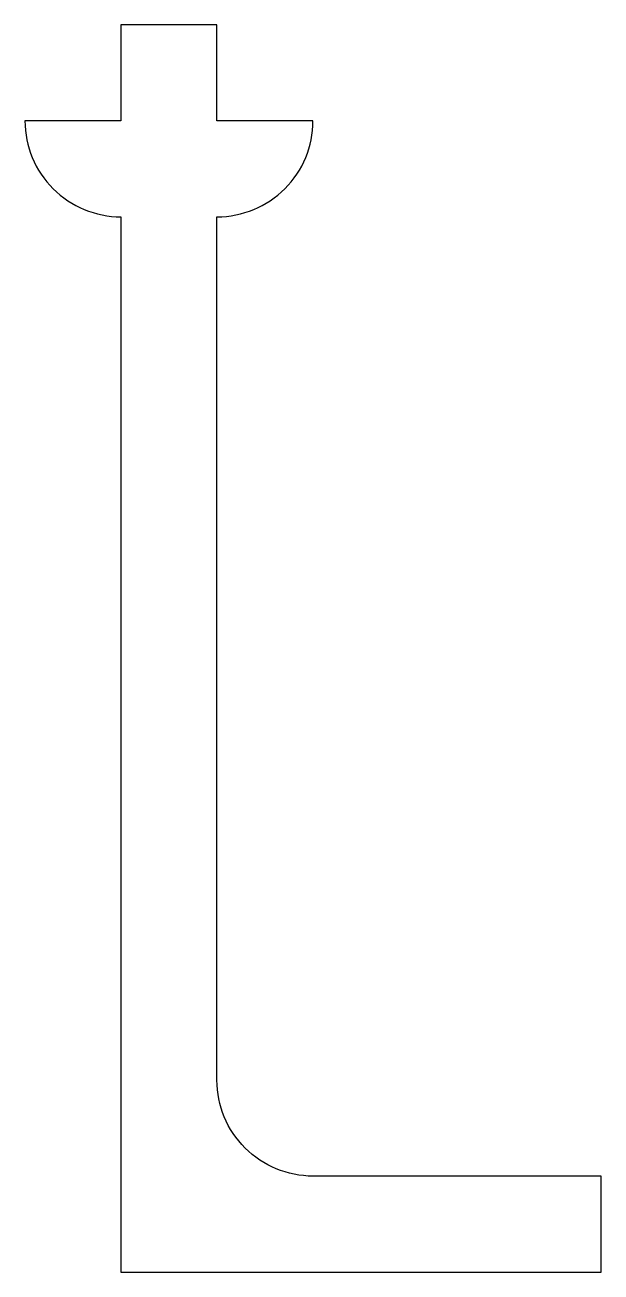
# Model space of a CAD drawing. Header units: millimetres. Extents: x -5 to 25, y 0 to 65.
import ezdxf

# ---------------------------------------------------------------- set-up
doc = ezdxf.new("R2010")
doc.units = ezdxf.units.MM

msp = doc.modelspace()

# ---------------------------------------------------------------- linework, layer by layer
msp.add_lwpolyline([(5, 55, 0.414214), (10, 60), (5, 60), (5, 65), (0, 65), (0, 60), (-5, 60, 0.414214), (0, 55), (0, 0), (25, 0), (25, 5), (10, 5, -0.414214), (5, 10)], format="xyb", close=True)

doc.saveas('drawing.dxf')
